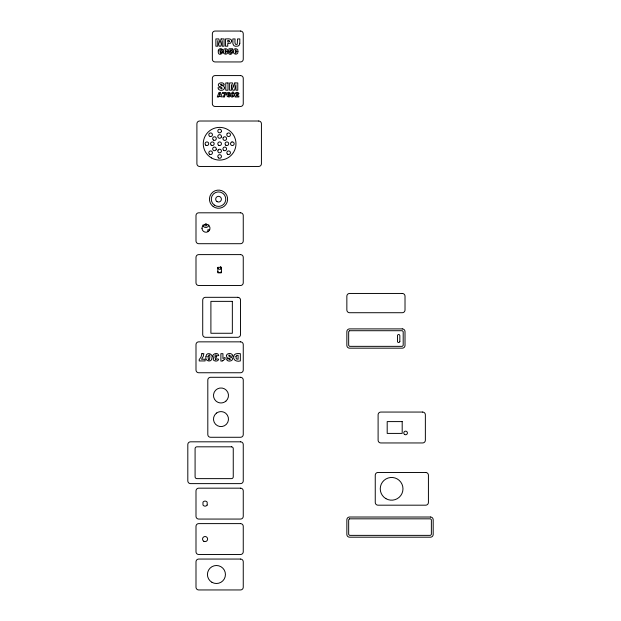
<?xml version="1.0" encoding="UTF-8"?>
<svg xmlns="http://www.w3.org/2000/svg" width="621" height="621" viewBox="0 0 621 621"><rect width="100%" height="100%" fill="white"/><g stroke="black" fill="none" stroke-linecap="round" stroke-linejoin="round"><path stroke-width="0.93" d="M208.835 224.988C208.664 228.28 202.888 228.404 202.943 224.973M221.223 271.424L220.866 272.619L218.313 272.619L217.955 271.424M205.442 223.855C202.958 226.696 208.679 226.58 206.211 223.855M209.673 229.762L207.833 229.762L207.833 231.579M217.397 267.682L218.972 269.266L220.641 269.266L220.641 266.487M208.012 356.415C208.966 367.058 211.614 349.972 208.012 356.415M226.261 51.496C224.616 57.248 224.926 45.597 226.261 51.496M236.422 51.496C234.777 57.248 235.087 45.597 236.422 51.496M206.017 356.431C204.107 360.894 211.606 363.13 211.87 358.294C213.787 353.815 206.172 351.385 206.017 356.431M227.767 51.434C228.489 55.688 221.844 54.632 223.343 50.736C223.319 47.561 228.59 48.298 227.767 51.434M237.928 51.434C238.65 55.688 232.006 54.632 233.504 50.736C233.48 47.561 238.751 48.298 237.928 51.434M218.274 50.813C217.466 59.088 227.775 49.843 219.772 51.101C219.648 48.554 221.464 50.425 222.613 49.975C221.976 47.755 218.165 48.508 218.274 50.813M226.743 94.167L227.247 96.534L229.227 97.016L230.244 96.309L230.352 94.881L229.296 93.981L227.992 94.408L228.171 93.453L230.36 93.468C229.824 91.613 226.649 92.242 226.743 94.167M235.949 356.532L236.283 358.868L238.099 359.287L238.099 355.321L236.547 355.476L235.949 356.532M233.721 356.291C232.634 360.281 237.082 362.012 240.343 360.941L240.343 353.667C238.091 353.535 234.094 353.108 233.721 356.291M216.395 356.803C215.906 357.494 214.082 361.717 216.729 358.837L218.639 359.179C218.072 362.889 210.457 360.529 214.152 357.673C209.51 355.243 217.847 350.896 218.747 355.585L216.729 355.856C215.813 352.666 213.267 357.719 216.395 356.803M231.664 41.165L230.624 43.152L227.752 43.501L227.752 46.202L225.493 46.202L225.493 38.929C227.348 38.999 231.695 38.013 231.664 41.165M239.815 43.26L239.357 45.015L238.084 46.078L235.351 46.249L233.9 45.69L232.898 43.835L232.844 38.929L235.087 38.929C235.056 40.427 234.094 45.853 237.238 44.301L237.571 38.929L239.815 38.929L239.815 43.26M234.653 95.657C227.294 101.86 233.092 84.844 234.653 95.657M224.608 96.239L224.515 96.985L223.257 96.985L224.74 93.507L222.497 93.507L222.497 92.444L226.176 92.444L224.608 96.239M201.872 353.667L201.057 357.036L199.209 359.575L199.209 360.941L205.109 360.941L205.109 359.233L201.515 359.233L203.129 356.656L203.882 353.667L201.872 353.667M231.338 52.42L230.608 53.375L229.863 52.622L228.326 52.793C230.562 57.815 235.801 49.509 230.034 50.775L230.166 49.959L232.603 49.959L232.603 48.748L229.002 48.748L228.528 51.683L230.888 51.535L231.338 52.42M221.293 52.443C219.718 55.463 219.741 49.338 221.293 52.443M229.258 95.525C227.946 98.033 227.961 92.933 229.258 95.525M224.546 87.848C224.398 91.248 218.064 91.271 217.948 87.809L220.09 87.67C222.955 91.147 222.861 86.21 218.856 86.35C216.015 82.88 224.088 81.087 224.305 84.984L222.194 85.108L221.092 84.169L220.3 84.743L223.878 86.327L224.546 87.848M226.362 355.359L226.937 357.549L230.515 359.14L229.723 359.706L228.621 358.767L226.502 358.891C226.727 362.788 234.8 361.003 231.959 357.533C227.954 357.673 227.86 352.736 230.725 356.206L232.867 356.074C232.728 352.868 227.356 352.635 226.362 355.359M238.837 93.693L236.896 95.96L238.868 95.96L238.868 96.985L235.08 96.985L237.579 93.732L237.036 93.235L236.438 93.918L235.173 93.818C235.196 91.892 238.728 91.807 238.837 93.693M232.238 95.323C232.596 98.002 234.249 93.872 232.238 95.323M233.302 93.662C232.169 95.409 232.184 91.885 233.302 93.662M229.475 41.227L228.854 41.972L227.752 42.034L227.752 40.412L228.924 40.466L229.475 41.227M221.115 38.929L219.989 43.354L218.848 38.929L215.891 38.929L215.891 46.202L217.73 46.202L217.73 40.66L219.151 46.202L220.812 46.202L222.233 40.66L222.233 46.202L224.072 46.202L224.072 38.929L221.115 38.929M234.831 82.942L233.698 87.367L232.557 82.942L229.607 82.942L229.607 90.216L231.447 90.216L231.447 84.666L232.859 90.216L234.528 90.216L235.941 84.666L235.941 90.216L237.781 90.216L237.781 82.942L234.831 82.942M218.941 96.239L218.716 96.985L217.28 96.985L218.988 92.444L220.525 92.444L222.233 96.985L218.941 96.239M219.741 93.624L219.244 95.254L220.238 95.254L219.741 93.624M223.149 137.753L222.986 138.204A1.816 1.816 0 0 0 225.307 140.33L225.741 140.129A1.816 1.816 0 0 0 225.99 137.257A1.816 1.816 0 0 0 223.149 137.753M221.379 131.489L221.2 131.924A1.816 1.816 0 0 1 218.049 131.924L217.87 131.489A1.816 1.816 0 0 1 219.624 129.199A1.816 1.816 0 0 1 221.379 131.489M216.24 149.351L216.054 149.785A1.816 1.816 0 0 1 213.197 150.166A1.816 1.816 0 0 1 213.57 147.309L214.012 147.123A1.816 1.816 0 0 1 216.24 149.351M221.379 136.938L221.2 137.381A1.816 1.816 0 0 1 218.049 137.381L217.87 136.938A1.816 1.816 0 0 1 219.624 134.648A1.816 1.816 0 0 1 221.379 136.938M218.049 150.103L217.87 150.538A1.816 1.816 0 0 0 219.624 152.828A1.816 1.816 0 0 0 221.379 150.538L221.2 150.103A1.816 1.816 0 0 0 218.049 150.103M227.162 133.655L226.929 134.066A1.816 1.816 0 0 0 228.877 136.542L229.335 136.41A1.816 1.816 0 0 0 230.049 133.616A1.816 1.816 0 0 0 227.162 133.655M222.939 360.428L222.559 361.065L220.89 361.065L220.89 353.667L222.931 353.667L222.931 358.511L225.05 357.455L225.05 359.109L222.939 360.428M349.576 330.714L348.668 331.622L348.668 345.439L349.576 346.347L402.284 346.347L403.192 345.439L403.192 331.622L402.284 330.714L349.576 330.714M349.576 518.83L348.668 519.738L348.668 534.464L349.576 535.372L430.462 535.372L431.37 534.464L431.37 519.738L430.462 518.83L349.576 518.83M225.858 401.174L225.392 401.539A7.499 7.499 0 0 1 216.582 401.539L216.116 401.174A7.499 7.499 0 0 1 215.549 390.306A7.499 7.499 0 0 1 226.424 390.306A7.499 7.499 0 0 1 225.858 401.174M216.582 413.035L216.116 413.4A7.499 7.499 0 0 0 215.549 424.259A7.499 7.499 0 0 0 226.424 424.259A7.499 7.499 0 0 0 225.858 413.4L225.392 413.035A7.499 7.499 0 0 0 216.582 413.035M232.013 141.953L231.563 142.1A1.816 1.816 0 0 0 231.322 145.236L231.742 145.454A1.816 1.816 0 0 0 234.156 143.878A1.816 1.816 0 0 0 232.013 141.953M240.521 31.05L215.076 31.05A2.725 2.725 0 0 0 212.351 33.775L212.351 59.22A2.725 2.725 0 0 0 215.076 61.945L240.521 61.945A2.725 2.725 0 0 0 243.253 59.22L243.253 33.775A2.725 2.725 0 0 0 240.521 31.05M240.521 75.583L215.076 75.583A2.725 2.725 0 0 0 212.351 78.308L212.351 103.754A2.725 2.725 0 0 0 215.076 106.478L240.521 106.478A2.725 2.725 0 0 0 243.253 103.754L243.253 78.308A2.725 2.725 0 0 0 240.521 75.583M228.016 82.942L225.765 82.942L225.765 90.216L228.016 90.216L228.016 82.942M258.701 121.017L199.628 121.017A2.725 2.725 0 0 0 196.904 123.742L196.904 163.734A2.725 2.725 0 0 0 199.628 166.459L258.701 166.459A2.725 2.725 0 0 0 261.425 163.734L261.425 123.742A2.725 2.725 0 0 0 258.701 121.017M240.521 212.809L198.72 212.809A2.725 2.725 0 0 0 195.995 215.534L195.995 240.979A2.725 2.725 0 0 0 198.72 243.704L240.521 243.704A2.725 2.725 0 0 0 243.253 240.979L243.253 215.534A2.725 2.725 0 0 0 240.521 212.809M240.521 254.61L198.72 254.61A2.725 2.725 0 0 0 195.995 257.335L195.995 282.78A2.725 2.725 0 0 0 198.72 285.505L240.521 285.505A2.725 2.725 0 0 0 243.253 282.78L243.253 257.335A2.725 2.725 0 0 0 240.521 254.61M221.441 267.333L217.808 267.333L217.808 272.782L221.441 272.782L221.441 267.333M402.284 293.454L349.576 293.454A2.725 2.725 0 0 0 346.852 296.178L346.852 309.995A2.725 2.725 0 0 0 349.576 312.72L402.284 312.72A2.725 2.725 0 0 0 405.016 309.995L405.016 296.178A2.725 2.725 0 0 0 402.284 293.454M237.796 297.319L205.442 297.319A2.725 2.725 0 0 0 202.718 300.052L202.718 334.579A2.725 2.725 0 0 0 205.442 337.312L237.796 337.312A2.725 2.725 0 0 0 240.521 334.579L240.521 300.052A2.725 2.725 0 0 0 237.796 297.319M232.347 301.364L210.899 301.364L210.899 333.267L232.347 333.267L232.347 301.364M402.284 328.897L349.576 328.897A2.725 2.725 0 0 0 346.852 331.622L346.852 345.439A2.725 2.725 0 0 0 349.576 348.164L402.284 348.164A2.725 2.725 0 0 0 405.016 345.439L405.016 331.622A2.725 2.725 0 0 0 402.284 328.897M240.521 341.853L198.72 341.853A2.725 2.725 0 0 0 195.995 344.577L195.995 370.023A2.725 2.725 0 0 0 198.72 372.755L240.521 372.755A2.725 2.725 0 0 0 243.253 370.023L243.253 344.577A2.725 2.725 0 0 0 240.521 341.853M240.521 377.296L210.535 377.296A2.725 2.725 0 0 0 207.81 380.021L207.81 434.545A2.725 2.725 0 0 0 210.535 437.277L240.521 437.277A2.725 2.725 0 0 0 243.253 434.545L243.253 380.021A2.725 2.725 0 0 0 240.521 377.296M422.637 412.057L380.836 412.057A2.725 2.725 0 0 0 378.104 414.781L378.104 440.227A2.725 2.725 0 0 0 380.836 442.952L422.637 442.952A2.725 2.725 0 0 0 425.362 440.227L425.362 414.781A2.725 2.725 0 0 0 422.637 412.057M402.191 421.597L387.194 421.597L387.194 433.411L402.191 433.411L402.191 421.597M240.521 441.818L190.538 441.818A2.725 2.725 0 0 0 187.814 444.543L187.814 480.895A2.725 2.725 0 0 0 190.538 483.619L240.521 483.619A2.725 2.725 0 0 0 243.253 480.895L243.253 444.543A2.725 2.725 0 0 0 240.521 441.818M231.439 446.817L196.904 446.817A1.816 1.816 0 0 0 195.087 448.634L195.087 476.804A1.816 1.816 0 0 0 196.904 478.628L231.439 478.628A1.816 1.816 0 0 0 233.255 476.804L233.255 448.634A1.816 1.816 0 0 0 231.439 446.817M425.695 472.465L377.979 472.465A2.725 2.725 0 0 0 375.255 475.189L375.255 502.451A2.725 2.725 0 0 0 377.979 505.183L425.695 505.183A2.725 2.725 0 0 0 428.42 502.451L428.42 475.189A2.725 2.725 0 0 0 425.695 472.465M240.521 488.168L198.72 488.168A2.725 2.725 0 0 0 195.995 490.893L195.995 516.338A2.725 2.725 0 0 0 198.72 519.063L240.521 519.063A2.725 2.725 0 0 0 243.253 516.338L243.253 490.893A2.725 2.725 0 0 0 240.521 488.168M430.462 517.014L349.576 517.014A2.725 2.725 0 0 0 346.852 519.738L346.852 534.464A2.725 2.725 0 0 0 349.576 537.188L430.462 537.188A2.725 2.725 0 0 0 433.186 534.464L433.186 519.738A2.725 2.725 0 0 0 430.462 517.014M240.521 523.612L198.72 523.612A2.725 2.725 0 0 0 195.995 526.336L195.995 551.782A2.725 2.725 0 0 0 198.72 554.506L240.521 554.506A2.725 2.725 0 0 0 243.253 551.782L243.253 526.336A2.725 2.725 0 0 0 240.521 523.612M240.521 559.055L198.72 559.055A2.725 2.725 0 0 0 195.995 561.78L195.995 587.225A2.725 2.725 0 0 0 198.72 589.95L240.521 589.95A2.725 2.725 0 0 0 243.253 587.225L243.253 561.78A2.725 2.725 0 0 0 240.521 559.055M210.154 136.496L209.719 136.317A1.816 1.816 0 0 1 209.339 133.461A1.816 1.816 0 0 1 212.203 133.833L212.382 134.276A1.816 1.816 0 0 1 210.154 136.496M399.831 341.348L399.831 335.713A1.18 1.18 0 0 0 398.651 334.533A1.18 1.18 0 0 0 397.471 335.713L397.471 341.348A1.18 1.18 0 0 0 398.651 342.528A1.18 1.18 0 0 0 399.831 341.348M207.181 505.052L207.181 502.179A2.546 2.546 0 0 0 202.982 502.179L202.982 505.052A2.546 2.546 0 0 0 207.181 505.052M202.004 228.505L202.004 228.008A3.998 3.998 0 0 1 208.066 224.833A3.998 3.998 0 0 1 208.066 231.672A3.998 3.998 0 0 1 202.004 228.505M385.936 498.663A11.357 11.357 0 0 0 402.975 488.82A11.357 11.357 0 0 0 385.936 478.985A11.357 11.357 0 0 0 385.936 498.663M203.812 541.264A2.546 2.546 0 0 0 207.624 539.059A2.546 2.546 0 0 0 203.812 536.855A2.546 2.546 0 0 0 203.812 541.264M211.443 157.905A16.356 16.356 0 0 0 235.98 143.738A16.356 16.356 0 0 0 211.443 129.572A16.356 16.356 0 0 0 211.443 157.905M404.69 434.529A1.816 1.816 0 0 0 407.415 432.953A1.816 1.816 0 0 0 404.69 431.385A1.816 1.816 0 0 0 404.69 434.529M218.716 145.314A1.816 1.816 0 0 0 221.441 143.738A1.816 1.816 0 0 0 218.716 142.162A1.816 1.816 0 0 0 218.716 145.314M225.788 145.182A1.816 1.816 0 0 0 228.691 143.979A1.816 1.816 0 0 0 226.199 142.062A1.816 1.816 0 0 0 225.788 145.182M223.653 150.321A1.816 1.816 0 0 0 226.564 149.118A1.816 1.816 0 0 0 224.065 147.2A1.816 1.816 0 0 0 223.653 150.321M211.249 145.182A1.816 1.816 0 0 0 214.152 143.979A1.816 1.816 0 0 0 211.66 142.062A1.816 1.816 0 0 0 211.249 145.182M227.511 154.179A1.816 1.816 0 0 0 230.422 152.976A1.816 1.816 0 0 0 227.923 151.058A1.816 1.816 0 0 0 227.511 154.179M218.514 157.905A1.816 1.816 0 0 0 221.425 156.702A1.816 1.816 0 0 0 218.926 154.784A1.816 1.816 0 0 0 218.514 157.905M209.518 154.179A1.816 1.816 0 0 0 212.429 152.976A1.816 1.816 0 0 0 209.929 151.058A1.816 1.816 0 0 0 209.518 154.179M205.792 145.182A1.816 1.816 0 0 0 208.703 143.979A1.816 1.816 0 0 0 206.203 142.062A1.816 1.816 0 0 0 205.792 145.182M213.376 140.043A1.816 1.816 0 0 0 216.287 138.832A1.816 1.816 0 0 0 213.787 136.915A1.816 1.816 0 0 0 213.376 140.043M211.94 582.296A8.997 8.997 0 0 0 225.439 574.503A8.997 8.997 0 0 0 211.94 566.709A8.997 8.997 0 0 0 211.94 582.296M213.197 206.529A9.09 9.09 0 0 0 227.573 200.125A9.09 9.09 0 0 0 214.843 190.872A9.09 9.09 0 0 0 213.197 206.529M214.261 205.054A7.273 7.273 0 0 0 225.765 199.931A7.273 7.273 0 0 0 215.58 192.533A7.273 7.273 0 0 0 214.261 205.054M217.016 201.6A2.864 2.864 0 0 0 221.394 199.271A2.864 2.864 0 0 0 217.195 196.647A2.864 2.864 0 0 0 217.016 201.6"/></g></svg>
